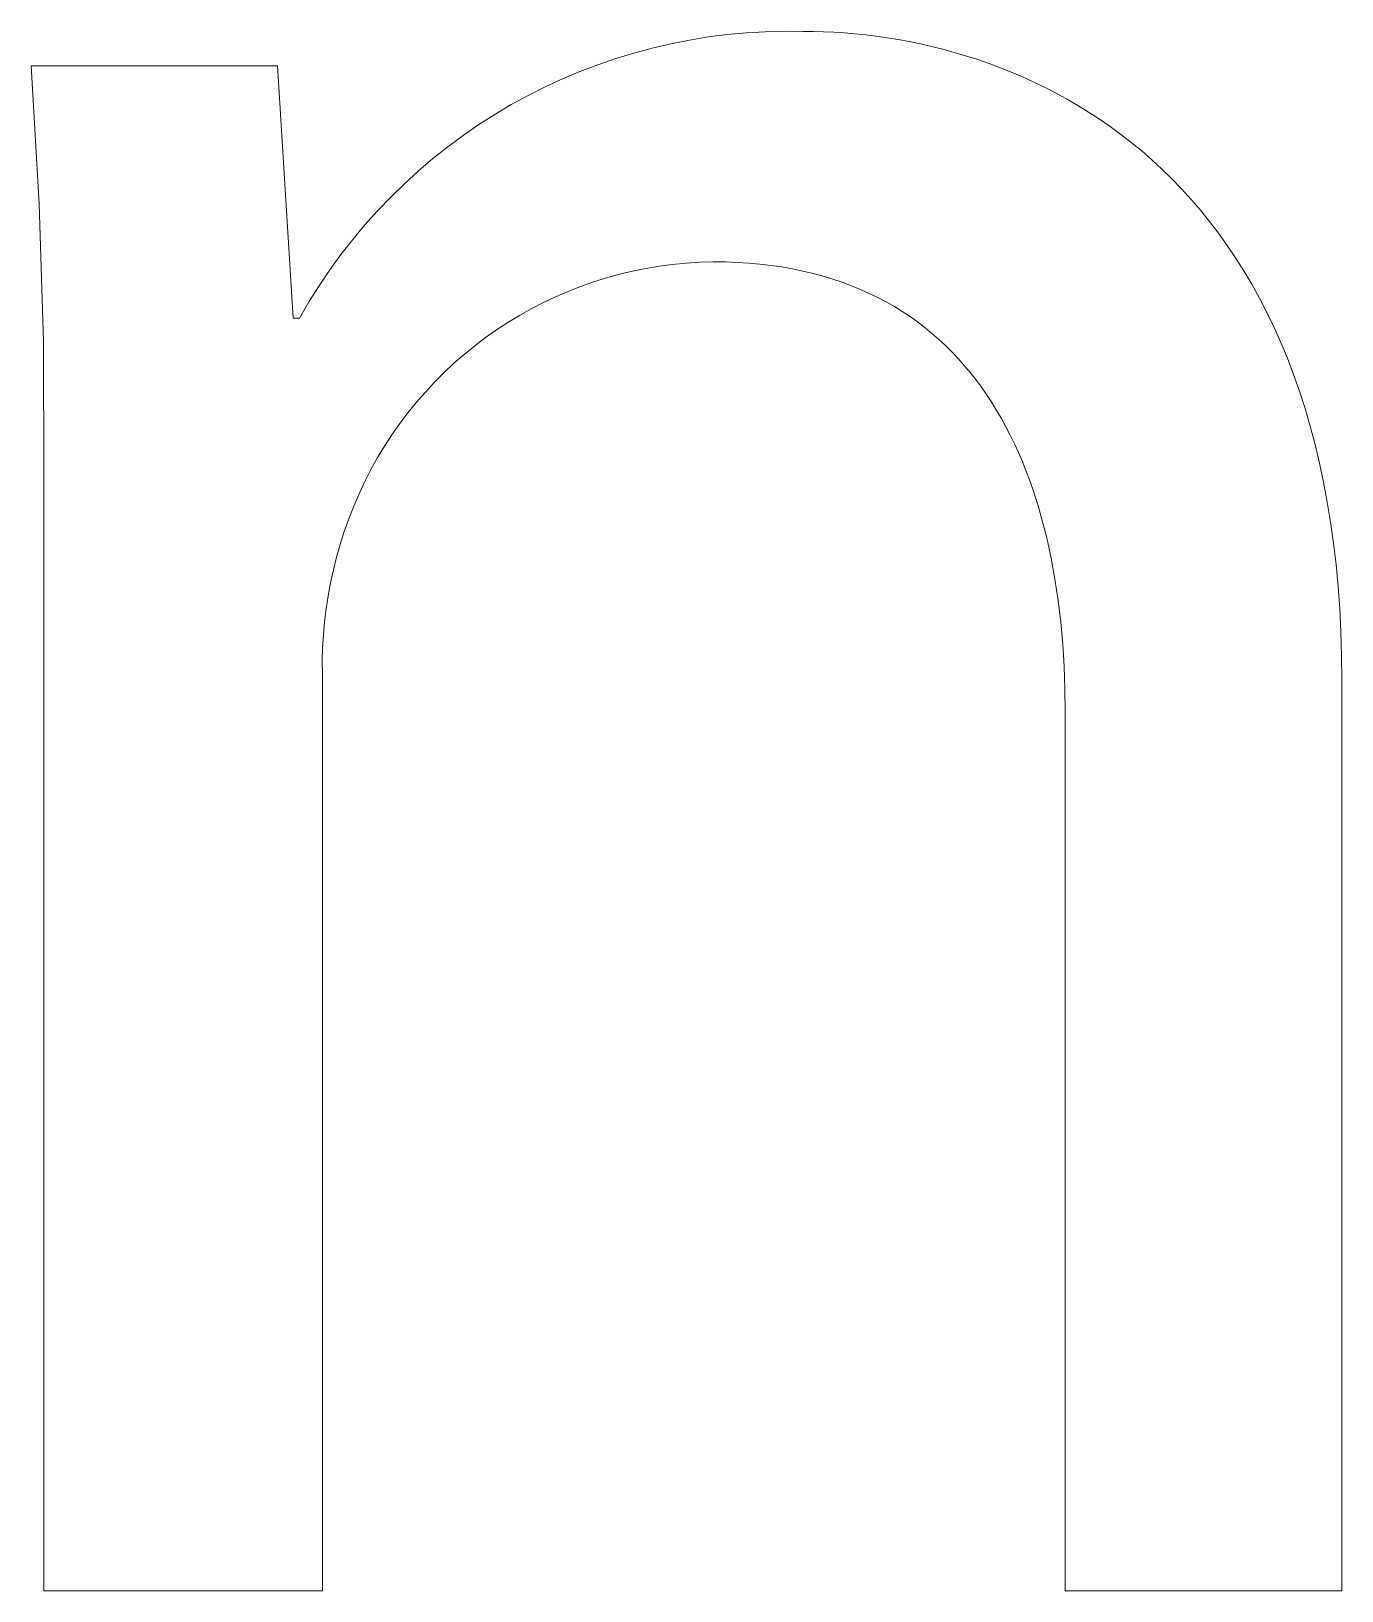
# Model space of a CAD drawing. Header units: millimetres. Extents: x 3269 to 7089, y 1744 to 4413.
# Drawn here: x 6531.03 to 6546.95, y 1807.79 to 1826.73 of the extents above; entities that cross this region are included whole.
import ezdxf

# ---------------------------------------------------------------- set-up
doc = ezdxf.new("R2010")
doc.units = ezdxf.units.MM
doc.header["$MEASUREMENT"] = 0
doc.layers.add('Domyślny', color=7, linetype='Continuous', true_color=0x000000)

msp = doc.modelspace()

# ---------------------------------------------------------------- linework, layer by layer
at = {"layer": 'Domyślny', "color": 18, "lineweight": 15, "true_color": 0x000000}
for p, q in [((6539.026, 1826.626), (6539.254, 1826.663)), ((6539.254, 1826.663), (6539.484, 1826.692)), ((6539.484, 1826.692), (6539.714, 1826.714)), ((6539.714, 1826.714), (6539.945, 1826.727)), ((6539.945, 1826.727), (6540.176, 1826.733)), ((6540.176, 1826.733), (6540.407, 1826.731)), ((6540.407, 1826.731), (6540.529, 1826.73)), ((6540.529, 1826.73), (6540.652, 1826.726)), ((6540.652, 1826.726), (6540.777, 1826.721)), ((6540.777, 1826.721), (6540.904, 1826.712)), ((6540.904, 1826.712), (6541.033, 1826.701)), ((6541.033, 1826.701), (6541.163, 1826.688)), ((6541.163, 1826.688), (6541.294, 1826.672)), ((6541.294, 1826.672), (6541.426, 1826.653)), ((6538.13, 1826.401), (6538.351, 1826.468)), ((6538.351, 1826.468), (6538.574, 1826.528)), ((6538.574, 1826.528), (6538.799, 1826.581)), ((6538.799, 1826.581), (6539.026, 1826.626)), ((6541.426, 1826.653), (6541.559, 1826.631)), ((6541.559, 1826.631), (6541.694, 1826.606)), ((6541.694, 1826.606), (6541.829, 1826.578)), ((6541.829, 1826.578), (6541.965, 1826.547)), ((6541.965, 1826.547), (6542.101, 1826.513)), ((6542.101, 1826.513), (6542.238, 1826.476)), ((6542.238, 1826.476), (6542.376, 1826.435)), ((6531.129, 1824.638), (6531.032, 1826.311)), ((6531.032, 1826.311), (6534.022, 1826.311)), ((6534.022, 1826.311), (6534.213, 1823.246)), ((6537.695, 1826.243), (6537.911, 1826.325)), ((6537.911, 1826.325), (6538.13, 1826.401)), ((6542.376, 1826.435), (6542.513, 1826.392)), ((6542.513, 1826.392), (6542.651, 1826.344)), ((6542.651, 1826.344), (6542.788, 1826.293)), ((6542.788, 1826.293), (6542.925, 1826.239)), ((6537.272, 1826.056), (6537.482, 1826.153)), ((6537.482, 1826.153), (6537.695, 1826.243)), ((6542.925, 1826.239), (6543.062, 1826.181)), ((6543.062, 1826.181), (6543.199, 1826.119)), ((6543.199, 1826.119), (6543.335, 1826.053)), ((6536.862, 1825.841), (6537.065, 1825.952)), ((6537.065, 1825.952), (6537.272, 1826.056)), ((6543.335, 1826.053), (6543.471, 1825.984)), ((6543.471, 1825.984), (6543.605, 1825.91)), ((6543.605, 1825.91), (6543.739, 1825.832)), ((6536.469, 1825.599), (6536.663, 1825.723)), ((6536.663, 1825.723), (6536.862, 1825.841)), ((6543.739, 1825.832), (6543.872, 1825.751)), ((6543.872, 1825.751), (6544.004, 1825.665)), ((6536.278, 1825.467), (6536.469, 1825.599)), ((6544.004, 1825.665), (6544.134, 1825.575)), ((6544.134, 1825.575), (6544.263, 1825.48)), ((6536.092, 1825.33), (6536.278, 1825.467)), ((6544.263, 1825.48), (6544.39, 1825.381)), ((6544.39, 1825.381), (6544.516, 1825.278)), ((6535.735, 1825.036), (6535.911, 1825.186)), ((6535.911, 1825.186), (6536.092, 1825.33)), ((6544.516, 1825.278), (6544.64, 1825.17)), ((6544.64, 1825.17), (6544.762, 1825.057)), ((6535.564, 1824.881), (6535.735, 1825.036)), ((6544.762, 1825.057), (6544.882, 1824.94)), ((6535.398, 1824.719), (6535.564, 1824.881)), ((6544.882, 1824.94), (6545, 1824.817)), ((6545, 1824.817), (6545.116, 1824.69)), ((6531.18, 1822.963), (6531.129, 1824.638)), ((6535.238, 1824.552), (6535.398, 1824.719)), ((6545.116, 1824.69), (6545.23, 1824.558)), ((6535.084, 1824.38), (6535.238, 1824.552)), ((6545.23, 1824.558), (6545.341, 1824.422)), ((6545.341, 1824.422), (6545.449, 1824.279)), ((6534.793, 1824.02), (6534.936, 1824.203)), ((6534.936, 1824.203), (6535.084, 1824.38)), ((6545.449, 1824.279), (6545.554, 1824.132)), ((6534.657, 1823.833), (6534.793, 1824.02)), ((6545.554, 1824.132), (6545.657, 1823.98)), ((6534.528, 1823.641), (6534.657, 1823.833)), ((6538.335, 1823.819), (6538.175, 1823.781)), ((6538.496, 1823.852), (6538.335, 1823.819)), ((6538.658, 1823.879), (6538.496, 1823.852)), ((6538.821, 1823.901), (6538.658, 1823.879)), ((6538.985, 1823.917), (6538.821, 1823.901)), ((6539.149, 1823.928), (6538.985, 1823.917)), ((6539.313, 1823.933), (6539.149, 1823.928)), ((6539.46, 1823.931), (6539.313, 1823.933)), ((6539.603, 1823.925), (6539.46, 1823.931)), ((6539.744, 1823.916), (6539.603, 1823.925)), ((6539.881, 1823.904), (6539.744, 1823.916)), ((6540.016, 1823.888), (6539.881, 1823.904)), ((6540.148, 1823.869), (6540.016, 1823.888)), ((6540.277, 1823.846), (6540.148, 1823.869)), ((6540.403, 1823.82), (6540.277, 1823.846)), ((6540.526, 1823.791), (6540.403, 1823.82)), ((6545.657, 1823.98), (6545.757, 1823.822)), ((6545.757, 1823.822), (6545.853, 1823.659)), ((6534.405, 1823.446), (6534.528, 1823.641)), ((6537.704, 1823.633), (6537.551, 1823.573)), ((6537.859, 1823.688), (6537.704, 1823.633)), ((6538.016, 1823.737), (6537.859, 1823.688)), ((6538.175, 1823.781), (6538.016, 1823.737)), ((6540.647, 1823.758), (6540.526, 1823.791)), ((6540.764, 1823.723), (6540.647, 1823.758)), ((6540.879, 1823.684), (6540.764, 1823.723)), ((6540.992, 1823.642), (6540.879, 1823.684)), ((6541.101, 1823.597), (6540.992, 1823.642)), ((6545.853, 1823.659), (6545.947, 1823.49)), ((6534.289, 1823.246), (6534.405, 1823.446)), ((6537.251, 1823.437), (6537.105, 1823.362)), ((6537.4, 1823.508), (6537.251, 1823.437)), ((6537.551, 1823.573), (6537.4, 1823.508)), ((6541.208, 1823.549), (6541.101, 1823.597)), ((6541.312, 1823.498), (6541.208, 1823.549)), ((6541.414, 1823.444), (6541.312, 1823.498)), ((6541.513, 1823.388), (6541.414, 1823.444)), ((6545.947, 1823.49), (6546.037, 1823.316)), ((6536.962, 1823.281), (6536.821, 1823.196)), ((6537.105, 1823.362), (6536.962, 1823.281)), ((6541.609, 1823.328), (6541.513, 1823.388)), ((6541.703, 1823.266), (6541.609, 1823.328)), ((6541.794, 1823.201), (6541.703, 1823.266)), ((6546.037, 1823.316), (6546.123, 1823.136)), ((6534.213, 1823.246), (6534.289, 1823.246)), ((6536.683, 1823.106), (6536.549, 1823.011)), ((6536.821, 1823.196), (6536.683, 1823.106)), ((6541.882, 1823.133), (6541.794, 1823.201)), ((6541.968, 1823.063), (6541.882, 1823.133)), ((6542.052, 1822.99), (6541.968, 1823.063)), ((6546.123, 1823.136), (6546.206, 1822.951)), ((6531.185, 1821.287), (6531.18, 1822.963)), ((6536.418, 1822.911), (6536.29, 1822.808)), ((6536.549, 1823.011), (6536.418, 1822.911)), ((6542.133, 1822.915), (6542.052, 1822.99)), ((6542.212, 1822.837), (6542.133, 1822.915)), ((6546.206, 1822.951), (6546.285, 1822.76)), ((6536.166, 1822.699), (6536.046, 1822.587)), ((6536.29, 1822.808), (6536.166, 1822.699)), ((6542.288, 1822.756), (6542.212, 1822.837)), ((6542.362, 1822.673), (6542.288, 1822.756)), ((6546.285, 1822.76), (6546.361, 1822.563)), ((6536.046, 1822.587), (6535.93, 1822.471)), ((6542.433, 1822.588), (6542.362, 1822.673)), ((6542.502, 1822.501), (6542.433, 1822.588)), ((6542.569, 1822.411), (6542.502, 1822.501)), ((6546.361, 1822.563), (6546.432, 1822.36)), ((6535.818, 1822.35), (6535.71, 1822.226)), ((6535.93, 1822.471), (6535.818, 1822.35)), ((6542.633, 1822.319), (6542.569, 1822.411)), ((6542.696, 1822.224), (6542.633, 1822.319)), ((6546.432, 1822.36), (6546.499, 1822.151)), ((6535.71, 1822.226), (6535.607, 1822.098)), ((6542.755, 1822.128), (6542.696, 1822.224)), ((6542.813, 1822.029), (6542.755, 1822.128)), ((6546.499, 1822.151), (6546.563, 1821.936)), ((6535.507, 1821.967), (6535.413, 1821.832)), ((6535.607, 1822.098), (6535.507, 1821.967)), ((6542.868, 1821.929), (6542.813, 1822.029)), ((6542.921, 1821.826), (6542.868, 1821.929)), ((6546.563, 1821.936), (6546.621, 1821.715)), ((6535.413, 1821.832), (6535.323, 1821.694)), ((6542.972, 1821.722), (6542.921, 1821.826)), ((6535.238, 1821.554), (6535.158, 1821.41)), ((6535.323, 1821.694), (6535.238, 1821.554)), ((6543.02, 1821.615), (6542.972, 1821.722)), ((6543.067, 1821.507), (6543.02, 1821.615)), ((6546.621, 1821.715), (6546.676, 1821.488)), ((6535.158, 1821.41), (6535.083, 1821.264)), ((6543.111, 1821.397), (6543.067, 1821.507)), ((6543.153, 1821.285), (6543.111, 1821.397)), ((6546.676, 1821.488), (6546.725, 1821.254)), ((6531.185, 1807.79), (6531.185, 1821.287)), ((6535.083, 1821.264), (6535.013, 1821.115)), ((6543.194, 1821.171), (6543.153, 1821.285)), ((6543.232, 1821.056), (6543.194, 1821.171)), ((6546.725, 1821.254), (6546.77, 1821.014)), ((6535.013, 1821.115), (6534.948, 1820.964)), ((6543.268, 1820.939), (6543.232, 1821.056)), ((6546.77, 1821.014), (6546.81, 1820.768)), ((6534.888, 1820.81), (6534.834, 1820.655)), ((6534.948, 1820.964), (6534.888, 1820.81)), ((6543.301, 1820.82), (6543.268, 1820.939)), ((6543.333, 1820.7), (6543.301, 1820.82)), ((6534.834, 1820.655), (6534.785, 1820.498)), ((6543.363, 1820.578), (6543.333, 1820.7)), ((6546.81, 1820.768), (6546.845, 1820.515)), ((6534.785, 1820.498), (6534.741, 1820.344)), ((6543.417, 1820.331), (6543.363, 1820.578)), ((6546.845, 1820.515), (6546.876, 1820.256)), ((6534.741, 1820.344), (6534.701, 1820.189)), ((6543.463, 1820.078), (6543.417, 1820.331)), ((6546.876, 1820.256), (6546.901, 1819.989)), ((6534.667, 1820.033), (6534.638, 1819.876)), ((6534.701, 1820.189), (6534.667, 1820.033)), ((6543.502, 1819.819), (6543.463, 1820.078)), ((6534.638, 1819.876), (6534.613, 1819.718)), ((6546.901, 1819.989), (6546.92, 1819.717)), ((6534.613, 1819.718), (6534.594, 1819.559)), ((6543.533, 1819.556), (6543.502, 1819.819)), ((6546.92, 1819.717), (6546.934, 1819.437)), ((6534.594, 1819.559), (6534.58, 1819.4)), ((6543.557, 1819.288), (6543.533, 1819.556)), ((6534.58, 1819.4), (6534.571, 1819.24)), ((6543.574, 1819.017), (6543.557, 1819.288)), ((6546.934, 1819.437), (6546.943, 1819.15)), ((6534.571, 1819.24), (6534.567, 1819.081)), ((6534.567, 1819.081), (6534.569, 1818.921)), ((6546.943, 1819.15), (6546.946, 1818.857)), ((6534.569, 1818.921), (6534.569, 1807.79)), ((6543.584, 1818.741), (6543.574, 1819.017)), ((6543.588, 1818.463), (6543.584, 1818.741)), ((6546.946, 1818.857), (6546.946, 1807.79)), ((6543.588, 1807.79), (6543.588, 1818.463)), ((6534.569, 1807.79), (6531.185, 1807.79)), ((6546.946, 1807.79), (6543.588, 1807.79))]:
    msp.add_line(p, q, dxfattribs=at)

doc.saveas('drawing.dxf')
